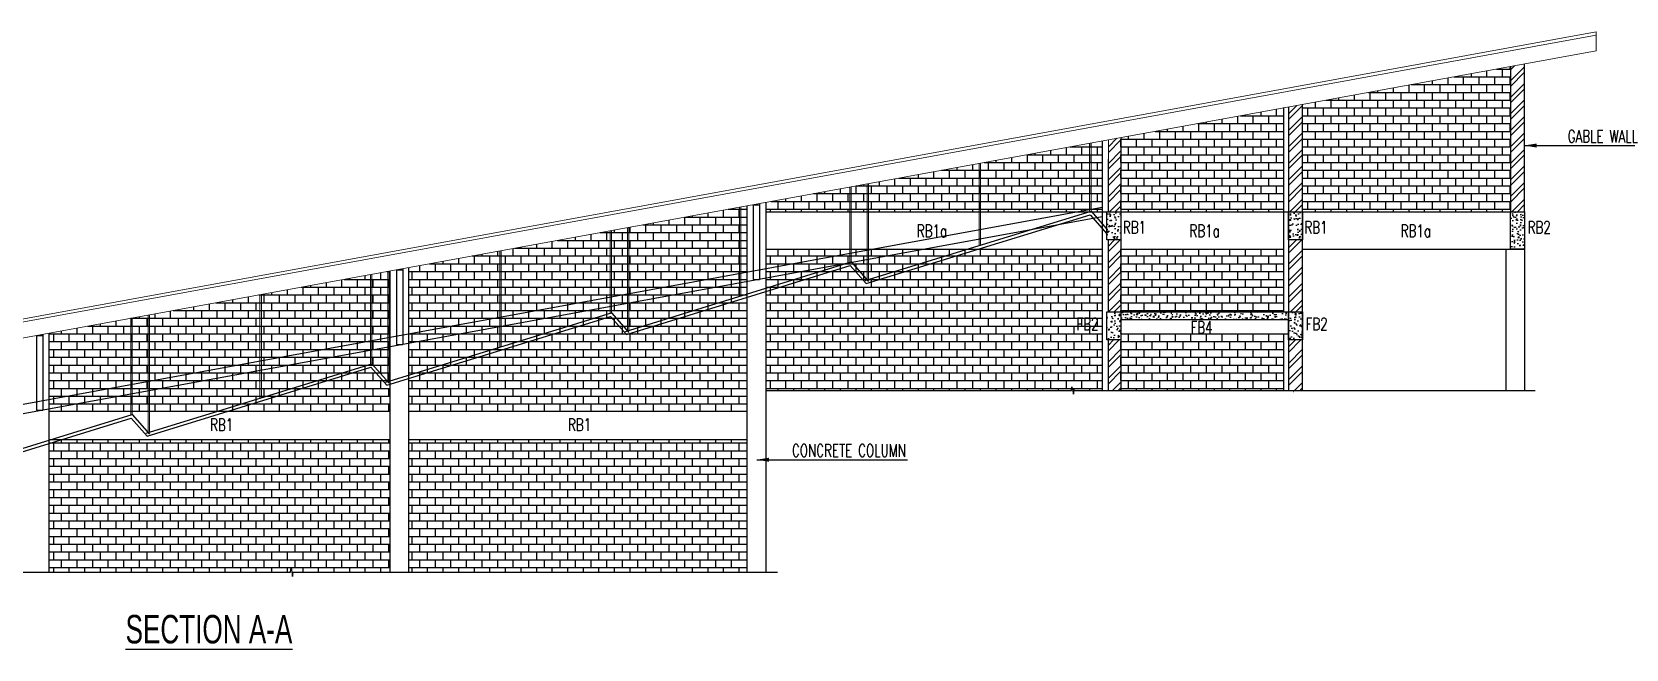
# Model space of a CAD drawing. Extents: x -95606 to 113309, y -42160 to -940.
# Drawn here: x -32404 to -31381, y -22511 to -22115 of the extents above; entities that cross this region are included whole.
import ezdxf

# ---------------------------------------------------------------- set-up
doc = ezdxf.new("R2010")
doc.units = 0
doc.header["$LTSCALE"] = 0.02
doc.header["$MEASUREMENT"] = 0
doc.linetypes.add('CENTER', pattern=[50.8, 31.75, -6.35, 6.35, -6.35])
doc.layers.get('0').update_dxf_attribs({"linetype": 'CONTINUOUS'})
for name, color, linetype in [('A-OL', 2, 'CONTINUOUS'), ('DIM', 7, 'CONTINUOUS'), ('DROP', 7, 'CONTINUOUS'), ('EXLINE', 33, 'CONTINUOUS'), ('S-SLB', 3, 'CONTINUOUS'), ('TEXT-1', 2, 'CONTINUOUS'), ('TEXT-2', 3, 'CONTINUOUS')]:
    doc.layers.add(name, color=color, linetype=linetype)
for name, color, linetype, lineweight in [('COL HATCH', 253, 'CONTINUOUS', 5), ('RBH DIMENSIONS', 8, 'CONTINUOUS', 15), ('RBH FURNISHING', 112, 'CONTINUOUS', 0), ('RBH WALL - 0.30', 7, 'CONTINUOUS', 30)]:
    doc.layers.add(name, color=color, linetype=linetype, lineweight=lineweight)
doc.styles.add('ROMANS', font='romans.shx', dxfattribs={"width": 0.8})
doc.styles.add('style5', font='romans.shx', dxfattribs={"width": 0.7, "height": 8})
doc.styles.add('style6', font='romans.shx', dxfattribs={"height": 8})
doc.dimstyles.new('TEXT-18', dxfattribs={"dimtxt": 8, "dimasz": 9, "dimexe": 6, "dimexo": 6, "dimgap": 3.125, "dimtad": 1, "dimdec": 1, "dimrnd": 0.5, "dimzin": 1, "dimdsep": 46, "dimlunit": 4, "dimtxsty": 'style6', "dimblk": 'OBLIQUE', "dimcen": 72.09, "dimclrd": 1, "dimclre": 1, "dimclrt": 4, "dimadec": 0, "dimazin": 0, "dimtfac": 1, "dimtdec": 1, "dimtofl": 0, "dimtmove": 0, "dimatfit": 3, "dimfxl": 1, "dimfrac": 2, "dimtolj": 1, "dimtzin": 0, "dimlwd": -1, "dimarcsym": 0})
pattern_1 = [(0, (-31705.146, -22188.517), (0, 5), []), (90, (-31705.146, -22188.517), (-10, 6e-16), [5, -5]), (90, (-31700.146, -22188.517), (-10, 6e-16), [-5, 5])]
pattern_2 = [(45, (-31713.177, -22188.517), (-5.3033, 5.3033), []), (45, (-31709.642, -22188.517), (-5.3033, 5.3033), [])]
pattern_3 = [(50, (0, 0), (7.1726018, -0.62752135), [0.75, -8.25]), (355, (0, 0), (-1.3875133, 7.5219213), [0.6, -6.6]), (100.451444, (0.598, -0.052), (5.7850885, 6.8943999), [0.6374019, -7.0114211]), (46.1842, (0, 2), (10.6724133, -1.6551928), [1.125, -12.375]), (96.635635, (0.889, 1.862), (9.3466195, 9.741186), [0.9561034, -10.5171376]), (351.184164, (0, 2), (9.3466195, 9.741186), [0.9, -9.9]), (21, (1, 1.5), (5.9690705, -4.0261889), [0.75, -8.25]), (326, (1, 1.5), (2.4331533, 7.2515005), [0.6, -6.6]), (71.451445, (1.4974, 1.1645), (8.4022238, 3.2253115), [0.6374019, -7.0114211]), (37.5, (0, 0), (0.12159855, 3.32893854), [0, -6.52, 0, -6.7, 0, -6.625]), (7.5, (0, 0), (2.63069537, 3.94411712), [0, -3.82, 0, -6.37, 0, -2.525]), (327.5, (-2.23, 0), (5.33822436, -0.22554872), [0, -2.5, 0, -7.8, 0, -10.35]), (317.5, (-3.23, 0), (5.8318617, 1.0010498), [0, -3.25, 0, -5.18, 0, -7.35])]

# ---------------------------------------------------------------- blocks, each defined once
blk = doc.blocks.new('_Oblique')
at = {"color": 0, "linetype": 'ByBlock', "lineweight": -2}
blk.add_line((-0.5, -0.5), (0.5, 0.5), dxfattribs=at)

msp = doc.modelspace()

# ---------------------------------------------------------------- hatches: boundary and pattern name
at = {"layer": 'COL HATCH', "lineweight": -2}
h = msp.add_hatch(dxfattribs=at)
h.set_pattern_fill('AR-CONC', color=253)
h.set_pattern_definition(pattern_3)
h.paths.add_polyline_path([(-31714.146, -22230.123), (-31705.146, -22230.123), (-31705.146, -22248.123), (-31714.146, -22248.123)])
h = msp.add_hatch(dxfattribs=at)
h.set_pattern_fill('AR-CONC', color=253)
h.set_pattern_definition(pattern_3)
h.paths.add_polyline_path([(-31597.543, -22230.123), (-31588.543, -22230.123), (-31588.543, -22248.123), (-31597.543, -22248.123)])
h = msp.add_hatch(dxfattribs=at)
h.set_pattern_fill('AR-CONC', color=253)
h.set_pattern_definition(pattern_3)
h.paths.add_polyline_path([(-31454.993, -22230.123), (-31445.993, -22230.123), (-31445.993, -22254.123), (-31454.993, -22254.123)])
h = msp.add_hatch(dxfattribs=at)
h.set_pattern_fill('AR-CONC', color=253)
h.set_pattern_definition(pattern_3)
h.paths.add_polyline_path([(-31714.146, -22294.398), (-31705.146, -22294.398), (-31705.146, -22312.398), (-31714.146, -22312.398)])
h = msp.add_hatch(dxfattribs=at)
h.set_pattern_fill('AR-CONC', color=253)
h.set_pattern_definition([(50, (-31621.842, -22298.184), (7.1726, -0.62752), [0.75, -8.25]), (355, (-31621.842, -22298.184), (-1.3875, 7.5219), [0.6, -6.6]), (100.451, (-31621.244, -22298.236), (5.7851, 6.8944), [0.6374, -7.0114]), (46.184, (-31621.842, -22296.184), (10.6724, -1.6552), [1.125, -12.375]), (96.636, (-31620.952, -22296.322), (9.3466, 9.7412), [0.9561, -10.5171]), (351.184, (-31621.842, -22296.184), (9.3466, 9.7412), [0.9, -9.9]), (21, (-31620.842, -22296.684), (5.96907, -4.0262), [0.75, -8.25]), (326, (-31620.842, -22296.684), (2.43315, 7.2515), [0.6, -6.6]), (71.451, (-31620.344, -22297.0194), (8.4022, 3.2253), [0.6374, -7.0114]), (37.5, (-31621.8417, -22298.184), (0.1216, 3.32894), [0, -6.52, 0, -6.7, 0, -6.625]), (7.5, (-31621.8417, -22298.184), (2.6307, 3.94412), [0, -3.82, 0, -6.37, 0, -2.525]), (327.5, (-31624.0717, -22298.184), (5.33822, -0.22555), [0, -2.5, 0, -7.8, 0, -10.35]), (317.5, (-31625.0717, -22298.184), (5.83186, 1.00105), [0, -3.25, 0, -5.18, 0, -7.35])])
h.paths.add_polyline_path([(-31597.543, -22294.398), (-31705.146, -22294.398), (-31705.146, -22299.398), (-31597.543, -22299.398)])
h = msp.add_hatch(dxfattribs=at)
h.set_pattern_fill('AR-CONC', color=253)
h.set_pattern_definition(pattern_3)
h.paths.add_polyline_path([(-31597.543, -22294.398), (-31588.543, -22294.398), (-31588.543, -22312.398), (-31597.543, -22312.398)])
at = {"layer": 'DROP', "linetype": 'CENTER', "lineweight": -2}
h = msp.add_hatch(dxfattribs=at)
h.set_pattern_fill('ANSI32', color=253, scale=20)
h.set_pattern_definition([(45, (-31454.993, -22188.517), (-5.3033, 5.3033), []), (45, (-31451.4575, -22188.517), (-5.3033, 5.3033), [])])
h.paths.add_polyline_path([(-31445.993, -22135.226), (-31454.993, -22136.868), (-31454.993, -22230.123), (-31445.993, -22230.123)])
h = msp.add_hatch(dxfattribs=at)
h.set_pattern_fill('BRICK', color=253, scale=20)
h.set_pattern_definition(pattern_1)
h.paths.add_polyline_path([(-31454.993, -22136.868), (-31588.543, -22161.239), (-31588.543, -22230.123), (-31454.993, -22230.123)])
h = msp.add_hatch(dxfattribs=at)
h.set_pattern_fill('BRICK', color=253, scale=20)
h.set_pattern_definition(pattern_1)
h.paths.add_polyline_path([(-31600.543, -22163.429), (-31705.146, -22182.517), (-31705.146, -22230.123), (-31600.543, -22230.123)])
h = msp.add_hatch(dxfattribs=at)
h.set_pattern_fill('ANSI32', color=253, scale=20)
h.set_pattern_definition([(45, (-31597.543, -22188.517), (-5.3033, 5.3033), []), (45, (-31594.0075, -22188.517), (-5.3033, 5.3033), [])])
h.paths.add_polyline_path([(-31588.543, -22161.239), (-31597.543, -22162.881), (-31597.543, -22230.123), (-31588.543, -22230.123)])
h = msp.add_hatch(dxfattribs=at)
h.set_pattern_fill('BRICK', color=253, scale=20)
h.set_pattern_definition(pattern_1)
h.paths.add_polyline_path([(-31933.146, -22224.123), (-31933.146, -22230.123), (-31717.146, -22230.123), (-31717.146, -22184.707)])
h = msp.add_hatch(dxfattribs=at)
h.set_pattern_fill('ANSI32', color=253, scale=20)
h.set_pattern_definition(pattern_2)
h.paths.add_polyline_path([(-31713.177, -22183.983), (-31713.177, -22230.123), (-31705.146, -22230.123), (-31705.146, -22182.517)])
h = msp.add_hatch(dxfattribs=at)
h.set_pattern_fill('BRICK', color=253, scale=20)
h.set_pattern_definition(pattern_1)
h.paths.add_polyline_path([(-31945.146, -22358.226), (-32162.146, -22358.226), (-32162.146, -22265.912), (-31945.146, -22226.313)])
h = msp.add_hatch(dxfattribs=at)
h.set_pattern_fill('BRICK', color=253, scale=20)
h.set_pattern_definition(pattern_1)
h.paths.add_polyline_path([(-31933.146, -22254.123), (-31717.146, -22254.123), (-31717.146, -22344.893), (-31933.146, -22344.893)])
h = msp.add_hatch(dxfattribs=at)
h.set_pattern_fill('ANSI32', color=253, scale=20)
h.set_pattern_definition(pattern_2)
h.paths.add_polyline_path([(-31705.146, -22248.123), (-31713.146, -22248.123), (-31713.146, -22294.398), (-31705.146, -22294.398)])
h = msp.add_hatch(dxfattribs=at)
h.set_pattern_fill('BRICK', color=253, scale=20)
h.set_pattern_definition(pattern_1)
h.paths.add_polyline_path([(-31600.543, -22308.398), (-31705.146, -22308.398), (-31705.146, -22344.893), (-31600.543, -22344.893)])
h.paths.add_polyline_path([(-31705.146, -22294.398), (-31600.543, -22294.398), (-31600.543, -22254.123), (-31705.146, -22254.123)])
h = msp.add_hatch(dxfattribs=at)
h.set_pattern_fill('ANSI32', color=253, scale=20)
h.set_pattern_definition(pattern_2)
h.paths.add_polyline_path([(-31588.543, -22248.123), (-31597.543, -22248.123), (-31597.543, -22294.398), (-31588.543, -22294.398)])
h = msp.add_hatch(dxfattribs=at)
h.set_pattern_fill('BRICK', color=253, scale=20)
h.set_pattern_definition(pattern_1)
h.paths.add_polyline_path([(-32174.146, -22358.226), (-32393.146, -22358.226), (-32393.146, -22308.065), (-32174.146, -22268.101)])
h = msp.add_hatch(dxfattribs=at)
h.set_pattern_fill('ANSI32', color=253, scale=20)
h.set_pattern_definition(pattern_2)
h.paths.add_polyline_path([(-31705.146, -22312.398), (-31713.146, -22312.398), (-31713.146, -22344.893), (-31705.146, -22344.893)])
h = msp.add_hatch(dxfattribs=at)
h.set_pattern_fill('ANSI32', color=253, scale=20)
h.set_pattern_definition(pattern_2)
h.paths.add_polyline_path([(-31588.543, -22312.398), (-31597.543, -22312.398), (-31597.543, -22344.941), (-31595.267, -22344.941), (-31595.267, -22343.633), (-31594.304, -22345.848), (-31594.304, -22344.893), (-31588.543, -22344.893)])
h = msp.add_hatch(dxfattribs=at)
h.set_pattern_fill('BRICK', color=253, scale=20)
h.set_pattern_definition(pattern_1)
h.paths.add_polyline_path([(-32393.146, -22376.226), (-32174.146, -22376.226), (-32174.146, -22461.526), (-32393.146, -22461.526)])
h = msp.add_hatch(dxfattribs=at)
h.set_pattern_fill('BRICK', color=253, scale=20)
h.set_pattern_definition(pattern_1)
h.paths.add_polyline_path([(-32162.146, -22376.226), (-31945.146, -22376.226), (-31945.146, -22461.478), (-32162.146, -22461.478)])

# ---------------------------------------------------------------- linework, layer by layer
at = {"layer": 'A-OL', "color": 1}
for points in [[(-31933.146, -22344.941), (-31736.894, -22344.893), (-31736.59, -22342.422), (-31735.627, -22347.151), (-31735.046, -22344.893), (-31439.185, -22344.893)], [(-32623.146, -22461.526), (-32238.269, -22461.526), (-32237.801, -22458.53), (-32236.838, -22464.242), (-32236.35, -22461.478), (-31925.464, -22461.478)]]:
    msp.add_lwpolyline(points, dxfattribs=at)
at = {"layer": 'EXLINE', "lineweight": -2}
for p, q in [((-31445.993, -22230.123), (-31445.993, -22135.226)), ((-31454.993, -22136.868), (-31454.993, -22230.123)), ((-31600.543, -22294.398), (-31600.543, -22163.429)), ((-31597.543, -22162.881), (-31597.543, -22344.893)), ((-31588.543, -22344.893), (-31588.543, -22161.239)), ((-31717.146, -22184.707), (-31717.146, -22344.893)), ((-31705.146, -22182.517), (-31705.146, -22344.893)), ((-31713.146, -22230.123), (-31713.146, -22196.411)), ((-31717.146, -22227.338), (-32834.146, -22431.171)), ((-31945.146, -22226.313), (-31945.146, -22389.362)), ((-31945.146, -22226.313), (-31945.146, -22461.478)), ((-31933.146, -22224.123), (-31933.146, -22389.314)), ((-31933.146, -22224.123), (-31933.146, -22461.478)), ((-31717.146, -22233.437), (-32834.146, -22437.27)), ((-31933.146, -22230.123), (-31445.993, -22230.123)), ((-31705.146, -22230.123), (-31600.543, -22230.123)), ((-31588.543, -22230.123), (-31445.993, -22230.123)), ((-31933.146, -22254.123), (-31717.146, -22254.123)), ((-31713.146, -22294.398), (-31713.146, -22248.123)), ((-31705.146, -22254.123), (-31600.543, -22254.123)), ((-31705.146, -22254.123), (-31600.543, -22254.123)), ((-31588.543, -22254.123), (-31445.993, -22254.123)), ((-31588.543, -22254.123), (-31445.993, -22254.123)), ((-31457.993, -22254.123), (-31457.993, -22344.893)), ((-31445.993, -22254.123), (-31445.993, -22344.893)), ((-32174.146, -22461.478), (-32174.146, -22268.101)), ((-32162.146, -22461.478), (-32162.146, -22265.912)), ((-31705.146, -22294.398), (-31597.543, -22294.398)), ((-32393.146, -22461.526), (-32393.146, -22308.065)), ((-31705.146, -22299.398), (-31597.543, -22299.398)), ((-31705.146, -22308.398), (-31597.543, -22308.398)), ((-31600.543, -22344.893), (-31600.543, -22308.398)), ((-31713.146, -22344.893), (-31713.146, -22312.398)), ((-32393.146, -22358.226), (-32174.146, -22358.226)), ((-32162.146, -22358.226), (-31945.146, -22358.226)), ((-32393.146, -22376.226), (-32174.146, -22376.226)), ((-32162.146, -22376.226), (-31945.146, -22376.226))]:
    msp.add_line(p, q, dxfattribs=at)
at = {"layer": 'EXLINE'}
for points in [[(-31714.146, -22230.123), (-31705.146, -22230.123), (-31705.146, -22248.123), (-31714.146, -22248.123)], [(-31597.543, -22230.123), (-31588.543, -22230.123), (-31588.543, -22248.123), (-31597.543, -22248.123)], [(-31454.993, -22230.123), (-31445.993, -22230.123), (-31445.993, -22254.123), (-31454.993, -22254.123)], [(-31714.146, -22294.398), (-31705.146, -22294.398), (-31705.146, -22312.398), (-31714.146, -22312.398)], [(-31597.543, -22294.398), (-31588.543, -22294.398), (-31588.543, -22312.398), (-31597.543, -22312.398)]]:
    msp.add_lwpolyline(points, close=True, dxfattribs=at)
at = {"layer": 'RBH DIMENSIONS', "ltscale": 0.75}
for p, q in [((-31725.304, -22230.03), (-31725.304, -22186.195)), ((-31724.304, -22229.722), (-31724.304, -22186.013)), ((-31713.177, -22230.123), (-31713.177, -22183.983)), ((-31796.17, -22251.831), (-31796.17, -22199.127)), ((-31795.17, -22251.523), (-31795.17, -22198.945)), ((-31879.163, -22262.676), (-31879.163, -22214.272)), ((-31878.163, -22262.368), (-31878.163, -22214.09)), ((-31868.036, -22273.939), (-31868.036, -22212.242)), ((-31867.036, -22273.632), (-31867.036, -22212.059)), ((-31950.028, -22284.477), (-31950.028, -22227.204)), ((-31949.028, -22284.169), (-31949.028, -22227.021)), ((-32033.021, -22295.322), (-32033.021, -22242.349)), ((-32032.021, -22295.015), (-32032.021, -22242.166)), ((-32021.894, -22306.586), (-32021.894, -22240.318)), ((-32020.894, -22306.278), (-32020.894, -22240.136)), ((-32103.887, -22317.123), (-32103.887, -22255.28)), ((-32102.887, -22316.816), (-32102.887, -22255.098)), ((-32174.753, -22338.924), (-32174.753, -22268.212)), ((-32186.88, -22327.969), (-32186.88, -22270.425)), ((-32185.88, -22327.661), (-32185.88, -22270.243)), ((-32175.753, -22339.232), (-32175.753, -22268.395)), ((-32257.746, -22349.77), (-32257.746, -22283.357)), ((-32256.746, -22349.462), (-32256.746, -22283.174)), ((-32340.738, -22360.615), (-32340.738, -22298.502)), ((-32339.738, -22360.308), (-32339.738, -22298.319)), ((-32329.612, -22371.878), (-32329.612, -22296.471)), ((-32328.612, -22371.571), (-32328.612, -22296.289))]:
    msp.add_line(p, q, dxfattribs=at)
at = {"layer": 'RBH FURNISHING', "ltscale": 0.75}
for p, q in [((-33060.146, -22417.583), (-31400.146, -22114.662)), ((-31400.146, -22114.662), (-31400.146, -22126.86)), ((-33060.146, -22419.616), (-31400.146, -22116.695)), ((-33060.146, -22429.781), (-31400.146, -22126.86))]:
    msp.add_line(p, q, dxfattribs=at)
at = {"layer": 'RBH WALL - 0.30', "ltscale": 0.75}
for points in [[(-31869.275, -22274.32), (-31724.304, -22229.722), (-31714.146, -22241.328)], [(-31868.687, -22276.232), (-31724.955, -22232.015), (-31714.146, -22244.365)], [(-32023.134, -22306.967), (-31878.163, -22262.368), (-31867.182, -22274.915)], [(-32022.546, -22308.878), (-31878.814, -22264.661), (-31868.687, -22276.232)], [(-32176.992, -22339.613), (-32032.021, -22295.015), (-32021.041, -22307.561)], [(-32176.404, -22341.525), (-32032.672, -22297.308), (-32022.546, -22308.878)], [(-32330.851, -22372.26), (-32185.88, -22327.661), (-32174.899, -22340.208)], [(-32330.263, -22374.171), (-32186.531, -22329.954), (-32176.404, -22341.525)], [(-33000.146, -22444.802), (-32588.146, -22444.802), (-32588.146, -22422.041), (-32493.597, -22392.954), (-32483.47, -22404.525), (-32339.738, -22360.308), (-32328.758, -22372.854)], [(-32484.121, -22406.817), (-32340.389, -22362.6), (-32330.263, -22374.171)]]:
    msp.add_lwpolyline(points, dxfattribs=at)
at = {"layer": 'S-SLB'}
for p, q in [((-31941.146, -22225.583), (-31941.146, -22273.583)), ((-31941.146, -22225.583), (-31937.146, -22225.583)), ((-31937.146, -22224.853), (-31937.146, -22273.583)), ((-32170.146, -22267.371), (-32170.146, -22315.371)), ((-32170.146, -22267.371), (-32166.146, -22267.371)), ((-32166.146, -22266.642), (-32166.146, -22315.371)), ((-31941.146, -22273.583), (-31937.146, -22273.583)), ((-32397.146, -22308.795), (-32397.146, -22357.525)), ((-32401.146, -22309.525), (-32401.146, -22357.525)), ((-32401.146, -22309.525), (-32397.146, -22309.525)), ((-32170.146, -22315.371), (-32166.146, -22315.371)), ((-32401.146, -22357.525), (-32397.146, -22357.525))]:
    msp.add_line(p, q, dxfattribs=at)

# ---------------------------------------------------------------- texts
at = {"layer": 'TEXT-1', "insert": (-32344.038, -22488.938), "char_height": 18.28711, "width": 436.36172, "attachment_point": 1, "style": 'ROMANS'}
msp.add_mtext('{\\fSwis721 Cn BT|b0|i0|c0|p34;\\LSECTION A-A}', dxfattribs=at)
at = {"layer": 'TEXT-2', "char_height": 8, "attachment_point": 3, "style": 'style5'}
for s, insert in [('GABLE WALL', (-31373.214, -22177.688)), ('RB1', (-31688.995, -22236.123)), ('RB1', (-31572.464, -22236.123)), ('RB2', (-31429.158, -22236.123)), ('RB1a', (-31816.69, -22238.38)), ('RB1a', (-31641.664, -22238.38)), ('RB1a', (-31506.087, -22238.38)), ('FB2', (-31719.478, -22298.17)), ('FB2', (-31572.404, -22298.17)), ('FB4', (-31646.271, -22300.309)), ('RB1', (-32274.943, -22362.853)), ('RB1', (-32045.19, -22362.853)), ('CONCRETE COLUMN', (-31843.077, -22379.392))]:
    msp.add_mtext_dynamic_manual_height_columns(s, width=104.19387, gutter_width=16, heights=[0], dxfattribs=dict(at, insert=insert))

# ---------------------------------------------------------------- leaders
at = {"layer": 'DIM'}
for points in [[(-31446.185, -22187.61), (-31370.366, -22187.61)], [(-31938.914, -22389.314), (-31842.065, -22389.314)]]:
    msp.add_leader(points, dimstyle='TEXT-18', override={"dimasz": 8, "dimtad": 0}, dxfattribs=at)

doc.saveas('drawing.dxf')
